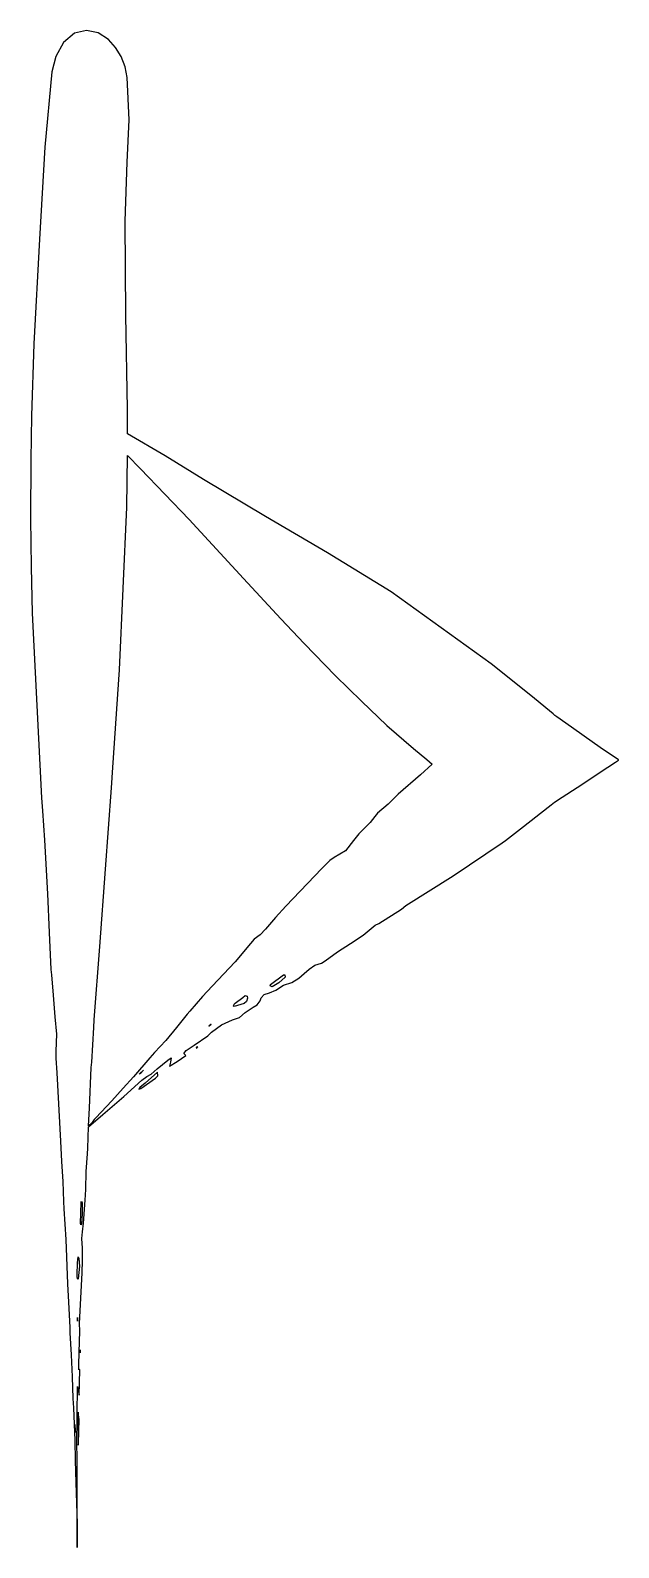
# Model space of a CAD drawing. Extents: x 0 to 45, y 0 to 117.
import ezdxf

# ---------------------------------------------------------------- set-up
doc = ezdxf.new("R2010")
doc.units = 0

msp = doc.modelspace()

# ---------------------------------------------------------------- linework, layer by layer
at = {"layer": 'Layer 1'}
for p, q in [((4.319508, 116.917149), (3.393971, 116.687683)), ((5.229664, 116.735382), (4.319508, 116.917149)), ((2.561807, 115.968709), (1.954463, 114.90927)), ((3.393971, 116.687683), (2.561807, 115.968709)), ((6.015686, 116.22066), (5.229664, 116.735382)), ((6.573475, 115.59873), (6.015686, 116.22066)), ((1.954463, 114.90927), (1.66457, 113.723)), ((7.005522, 114.891661), (6.573475, 115.59873)), ((7.302626, 114.118136), (7.005522, 114.891661)), ((1.66457, 113.723), (1.10738, 107.923)), ((7.455587, 113.29684), (7.302626, 114.118136)), ((7.627195, 110.03384), (7.455587, 113.29684)), ((7.47239, 106.77), (7.627195, 110.03384)), ((1.10738, 107.923), (0.699953, 100.83998)), ((7.321523, 102.21769), (7.47239, 106.77)), ((7.372684, 94.96537), (7.321523, 102.21769)), ((0.699953, 100.83998), (0.277585, 92.75874)), ((7.483349, 87.72101), (7.372684, 94.96537)), ((0.277585, 92.75874), (0.099342, 87.2257)), ((7.49343, 85.83561), (7.483349, 87.72101)), ((0.099342, 87.2257), (0.033229, 83.8193)), ((10.39524, 84.12983), (7.49343, 85.83561)), ((7.435529, 80.186479), (7.496153, 84.162559)), ((7.496153, 84.162559), (8.49039, 83.146539)), ((0.033229, 83.8193), (0.001984, 79.27658)), ((8.49039, 83.146539), (12.2414, 79.246269)), ((13.35555, 82.31015), (10.39524, 84.12983)), ((18.12034, 79.47159), (13.35555, 82.31015)), ((6.881835, 67.659779), (7.435529, 80.186479)), ((0.001984, 79.27658), (0.076798, 75.57735)), ((12.2414, 79.246269), (16.44005, 74.694959)), ((22.90817, 76.67149), (18.12034, 79.47159)), ((27.8028, 73.6533), (22.90817, 76.67149)), ((0.076798, 75.57735), (0.144018, 72.0232)), ((16.44005, 74.694959), (19.31708, 71.582159)), ((35.515732, 68.103888), (27.8028, 73.6533)), ((0.144018, 72.0232), (0.853691, 57.7867)), ((19.31708, 71.582159), (21.09941, 69.679329)), ((21.09941, 69.679329), (23.50539, 67.178239)), ((36.644782, 67.227908), (35.515732, 68.103888)), ((6.350047, 60.120279), (6.881835, 67.659779)), ((23.50539, 67.178239), (25.53233, 65.225989)), ((38.851602, 65.446818), (36.644782, 67.227908)), ((25.53233, 65.225989), (27.48309, 63.354529)), ((40.001062, 64.500629), (38.851602, 65.446818)), ((40.285006, 64.264364), (40.001062, 64.500629)), ((27.48309, 63.354529), (29.53206, 61.599579)), ((40.42642, 64.146353), (40.285006, 64.264364)), ((40.582891, 64.027972), (40.42642, 64.146353)), ((41.271775, 63.554319), (40.582891, 64.027972)), ((43.914525, 61.681859), (41.271775, 63.554319)), ((29.53206, 61.599579), (30.56501, 60.73281)), ((45.017685, 60.923142), (43.914525, 61.681859)), ((45.303373, 60.734053), (45.017685, 60.923142)), ((6.246728, 58.555169), (6.350047, 60.120279)), ((30.979783, 60.388242), (30.0564, 59.5596)), ((30.56501, 60.73281), (30.979783, 60.388242)), ((42.143479, 58.595531), (44.509629, 60.146081)), ((44.509629, 60.146081), (45.098553, 60.538322)), ((45.098553, 60.538322), (45.243948, 60.636665)), ((45.243948, 60.636665), (45.316521, 60.685958)), ((45.3391, 60.7104), (45.303373, 60.734053)), ((45.316521, 60.685958), (45.3391, 60.7104)), ((45.3391, 60.7104), (45.3391, 60.7104)), ((5.799838, 52.299579), (6.246728, 58.555169)), ((30.0564, 59.5596), (28.35299, 58.07055)), ((40.977709, 57.830215), (42.143479, 58.595531)), ((0.853691, 57.7867), (0.932612, 56.792339)), ((27.582057, 57.316407), (26.7636, 56.61697)), ((28.35299, 58.07055), (27.582057, 57.316407)), ((40.132855, 57.26147), (40.254473, 57.355331)), ((40.254473, 57.355331), (40.398872, 57.450062)), ((40.398872, 57.450062), (40.977709, 57.830215)), ((0.932612, 56.792339), (1.102778, 54.518179)), ((26.558952, 56.365891), (26.19797, 55.887783)), ((26.7636, 56.61697), (26.558952, 56.365891)), ((38.012057, 55.59428), (39.895467, 57.07425)), ((39.895467, 57.07425), (40.132855, 57.26147)), ((25.315736, 55.025218), (24.911932, 54.510231)), ((25.776209, 55.472608), (25.315736, 55.025218)), ((26.19797, 55.887783), (25.776209, 55.472608)), ((37.081055, 54.867307), (38.012057, 55.59428)), ((1.102778, 54.518179), (1.320995, 50.397329)), ((24.911932, 54.510231), (24.299379, 53.698182)), ((32.596088, 51.794346), (36.366898, 54.329296)), ((36.366898, 54.329296), (36.618358, 54.507553)), ((36.618358, 54.507553), (37.081055, 54.867307)), ((23.077936, 52.954599), (22.472209, 52.336047)), ((23.411672, 53.201571), (23.077936, 52.954599)), ((24.299379, 53.698182), (23.411672, 53.201571)), ((5.34635, 46.338009), (5.799838, 52.299579)), ((22.472209, 52.336047), (19.695389, 49.454917)), ((28.927488, 49.492426), (32.596088, 51.794346)), ((1.320995, 50.397329), (1.446722, 47.411009)), ((19.695389, 49.454917), (18.892854, 48.574207)), ((26.86818, 48.105818), (28.59288, 49.221428)), ((28.59288, 49.221428), (28.927488, 49.492426)), ((18.892854, 48.574207), (18.113357, 47.677689)), ((25.662212, 47.217449), (26.574153, 47.971252)), ((26.574153, 47.971252), (26.86818, 48.105818)), ((1.446722, 47.411009), (1.582409, 44.569829)), ((17.249701, 46.906523), (16.975593, 46.570298)), ((17.70319, 47.242064), (17.249701, 46.906523)), ((18.113357, 47.677689), (17.70319, 47.242064)), ((24.666713, 46.570082), (25.662212, 47.217449)), ((4.916139, 40.677939), (5.34635, 46.338009)), ((16.975593, 46.570298), (15.796003, 45.166638)), ((22.730523, 45.225922), (23.674019, 45.931051)), ((23.674019, 45.931051), (24.666713, 46.570082)), ((1.582409, 44.569829), (1.624982, 44.149578)), ((15.796003, 45.166638), (14.001473, 43.289948)), ((21.095768, 44.248601), (21.498762, 44.592436)), ((21.498762, 44.592436), (21.932056, 44.892436)), ((21.932056, 44.892436), (22.449568, 45.065465)), ((22.449568, 45.065465), (22.730523, 45.225922)), ((1.624982, 44.149578), (1.757429, 42.599028)), ((14.001473, 43.289948), (13.273504, 42.490151)), ((18.481608, 43.321253), (18.506006, 43.412995)), ((18.625011, 43.242705), (18.481608, 43.321253)), ((18.506006, 43.412995), (19.515796, 44.157646)), ((19.14908, 43.532248), (18.625011, 43.242705)), ((18.914023, 42.971057), (19.498878, 43.355938)), ((19.6393, 43.9769), (19.14908, 43.532248)), ((19.498878, 43.355938), (20.165063, 43.571309)), ((19.515796, 44.157646), (19.602932, 44.143207)), ((19.602932, 44.143207), (19.6393, 43.9769)), ((19.6393, 43.9769), (19.6393, 43.9769)), ((20.165063, 43.571309), (20.703325, 43.895709)), ((20.703325, 43.895709), (21.095768, 44.248601)), ((1.757429, 42.599028), (1.887389, 40.907568)), ((13.273504, 42.490151), (12.297067, 41.365081)), ((15.78777, 41.983081), (16.366362, 42.405198)), ((16.366362, 42.405198), (16.567152, 42.555079)), ((16.66863, 42.103846), (16.4884, 41.9528)), ((16.567152, 42.555079), (16.706696, 42.52383)), ((16.742538, 42.357771), (16.66863, 42.103846)), ((16.706696, 42.52383), (16.742538, 42.357771)), ((17.485377, 41.855547), (17.70269, 42.152839)), ((17.70269, 42.152839), (17.79034, 42.391253)), ((17.79034, 42.391253), (18.014765, 42.645164)), ((18.014765, 42.645164), (18.430783, 42.770267)), ((18.430783, 42.770267), (18.914023, 42.971057)), ((12.085448, 41.119229), (11.265858, 40.107069)), ((12.297067, 41.365081), (12.085448, 41.119229)), ((15.653828, 41.742207), (15.699514, 41.905653)), ((15.721561, 41.706481), (15.653828, 41.742207)), ((15.699514, 41.905653), (15.78777, 41.983081)), ((16.488358, 41.95283), (15.721561, 41.706481)), ((16.129271, 40.881253), (16.561813, 41.260676)), ((16.4884, 41.9528), (16.488358, 41.95283)), ((16.561813, 41.260676), (17.166296, 41.671715)), ((17.166296, 41.671715), (17.485377, 41.855547)), ((1.887389, 40.907568), (2.025457, 39.596737)), ((4.732907, 37.420119), (4.900829, 40.109679)), ((4.900829, 40.109679), (4.916139, 40.677939)), ((11.265858, 40.107069), (10.448261, 39.105609)), ((13.66773, 39.44684), (13.961882, 39.743738)), ((13.756862, 40.236847), (13.921304, 40.363198)), ((13.773668, 40.19054), (13.756862, 40.236847)), ((13.7737, 40.1905), (13.773668, 40.19054)), ((13.933005, 40.31826), (13.7737, 40.1905)), ((13.921304, 40.363198), (13.933005, 40.31826)), ((13.961882, 39.743738), (14.725325, 40.301245)), ((14.725325, 40.301245), (15.585252, 40.693909)), ((15.585252, 40.693909), (16.129271, 40.881253)), ((2.025457, 39.596737), (1.968669, 38.279878)), ((10.448261, 39.105609), (9.559956, 38.173116)), ((12.003904, 38.323638), (12.61897, 38.736422)), ((12.61897, 38.736422), (13.66773, 39.44684)), ((12.918341, 38.615184), (12.80668, 38.573108)), ((12.857968, 38.552071), (12.918341, 38.615184)), ((1.968669, 38.279878), (1.969665, 37.733031)), ((1.969665, 37.733031), (2.03365, 36.595141)), ((4.687221, 37.00908), (4.732907, 37.420119)), ((9.213387, 37.761205), (7.957497, 36.292565)), ((9.559956, 38.173116), (9.213387, 37.761205)), ((9.763488, 36.920229), (10.593906, 37.578241)), ((10.593906, 37.578241), (10.846605, 37.753636)), ((10.732206, 37.114172), (11.318381, 37.488365)), ((10.803786, 37.432036), (10.732206, 37.114172)), ((10.846605, 37.753636), (10.803786, 37.432036)), ((11.318381, 37.488365), (11.990459, 37.936872)), ((11.828136, 38.102311), (12.003904, 38.323638)), ((11.990459, 37.936872), (11.828136, 38.102311)), ((12.80668, 38.573108), (12.7783, 38.5151)), ((12.7783, 38.5151), (12.857968, 38.552071)), ((12.7783, 38.5151), (12.7783, 38.5151)), ((2.03365, 36.595141), (2.31884, 31.3402)), ((4.570099, 33.89218), (4.687221, 37.00908)), ((7.957497, 36.292565), (7.160688, 35.412354)), ((8.385463, 36.491554), (8.429653, 36.562262)), ((8.499738, 36.54832), (8.385463, 36.491554)), ((8.429653, 36.562262), (8.727789, 36.823797)), ((8.49974, 36.5483), (8.499738, 36.54832)), ((8.727789, 36.823797), (8.49974, 36.5483)), ((8.59348, 36.04649), (8.986968, 36.311762)), ((9.809671, 36.669438), (8.85153, 35.8069)), ((8.986968, 36.311762), (9.300539, 36.50757)), ((9.300539, 36.50757), (9.763488, 36.920229)), ((9.635396, 36.1913), (9.826257, 36.384623)), ((9.826257, 36.384623), (9.809671, 36.669438)), ((7.160688, 35.412354), (6.292054, 34.461435)), ((7.206, 34.7881), (8.59348, 36.04649)), ((8.440366, 35.468434), (8.373144, 35.358393)), ((8.373144, 35.358393), (8.505966, 35.389265)), ((8.85153, 35.8069), (8.440366, 35.468434)), ((8.505966, 35.389265), (9.635396, 36.1913)), ((8.85153, 35.8069), (8.85153, 35.8069)), ((6.292054, 34.461435), (5.039024, 33.136075)), ((5.601425, 33.394994), (6.489479, 34.167405)), ((6.489479, 34.167405), (7.206, 34.7881)), ((4.492045, 32.45478), (5.601425, 33.394994)), ((4.496529, 32.52487), (4.570099, 33.89218)), ((4.77226, 32.78566), (4.496529, 32.52487)), ((4.924002, 33.003129), (4.77226, 32.78566)), ((5.039024, 33.136075), (4.924002, 33.003129)), ((4.436526, 30.79469), (4.492045, 32.45478)), ((2.31884, 31.3402), (2.410209, 29.78057)), ((4.407646, 30.374566), (4.436526, 30.79469)), ((2.410209, 29.78057), (2.508798, 28.23065)), ((4.292375, 29.013106), (4.407646, 30.374566)), ((2.508798, 28.23065), (2.545148, 26.70288)), ((4.285653, 27.617416), (4.292375, 29.013106)), ((4.239594, 26.798323), (4.285653, 27.617416)), ((2.545148, 26.70288), (2.58436, 26.139726)), ((2.58436, 26.139726), (2.733986, 23.754276)), ((3.868887, 24.991166), (3.906987, 26.643666)), ((3.906987, 26.643666), (3.932881, 26.719228)), ((3.932881, 26.719228), (3.990017, 26.614165)), ((3.993618, 25.74092), (3.945818, 24.965896)), ((3.990017, 26.614165), (3.99362, 25.7409)), ((3.99362, 25.7409), (3.993618, 25.74092)), ((4.092954, 25.025573), (4.239594, 26.798323)), ((3.888679, 24.888344), (3.868887, 24.991166)), ((3.945818, 24.965896), (3.888679, 24.888344)), ((4.029968, 24.367313), (4.092954, 25.025573)), ((2.733986, 23.754276), (2.873531, 20.345716)), ((3.963245, 23.841375), (4.029968, 24.367313)), ((4.022498, 23.107316), (3.963245, 23.841375)), ((3.63985, 21.975338), (3.686282, 22.419615)), ((3.686282, 22.419615), (3.739932, 22.314177)), ((3.739932, 22.314177), (3.79022, 21.7129)), ((4.02449, 22.1564), (4.022498, 23.107316)), ((3.621551, 21.03251), (3.63985, 21.975338)), ((3.790215, 21.71293), (3.680431, 20.729894)), ((3.79022, 21.7129), (3.790215, 21.71293)), ((3.915461, 19.729394), (3.991641, 21.196784)), ((3.991641, 21.196784), (4.02449, 22.1564)), ((2.873531, 20.345716), (2.937765, 18.930356)), ((3.622299, 20.877406), (3.621551, 21.03251)), ((3.655533, 20.692051), (3.622299, 20.877406)), ((3.680431, 20.729894), (3.655533, 20.692051)), ((2.937765, 18.930356), (3.033368, 16.987066)), ((3.79745, 17.283074), (3.915461, 19.729394)), ((3.644072, 17.47432), (3.632123, 17.770089)), ((3.632123, 17.770089), (3.64408, 17.4743)), ((3.033368, 16.987066), (3.054029, 16.564074)), ((3.054029, 16.564074), (3.146894, 14.875224)), ((3.64408, 17.4743), (3.644072, 17.47432)), ((3.759968, 15.070916), (3.807892, 16.733486)), ((3.807892, 16.733486), (3.79745, 17.283074)), ((3.852211, 15.269256), (3.83889, 15.121)), ((3.8547, 15.154606), (3.852211, 15.269256)), ((3.146894, 14.875224), (3.233285, 13.197454)), ((3.73196, 14.09896), (3.759968, 15.070916)), ((3.74864, 13.733231), (3.73196, 14.09896)), ((3.83889, 15.121), (3.846857, 15.042825)), ((3.83889, 15.121), (3.83889, 15.121)), ((3.846857, 15.042825), (3.8547, 15.154606)), ((3.233285, 13.197454), (3.285815, 11.507114)), ((3.821213, 13.755764), (3.74864, 13.733231)), ((3.789469, 12.696174), (3.821213, 13.755764)), ((3.6142, 10.644465), (3.624281, 12.042395)), ((3.624281, 12.042395), (3.633369, 12.446712)), ((3.633369, 12.446712), (3.758848, 11.786211)), ((3.758848, 11.786211), (3.789469, 12.696174)), ((3.285815, 11.507114), (3.316687, 10.806656)), ((3.316687, 10.806656), (3.418761, 8.289006)), ((3.61893, 9.82612), (3.6142, 10.644465)), ((3.444654, 8.994852), (3.44092, 9.5183)), ((3.44092, 9.5183), (3.460588, 9.053732)), ((3.603617, 9.343131), (3.61893, 9.82612)), ((3.753124, 9.893978), (3.679803, 10.4773)), ((3.679803, 10.4773), (3.68939, 8.77625)), ((3.715781, 8.071808), (3.753124, 9.893978)), ((3.418761, 8.289006), (3.468306, 6.735596)), ((3.45237, 8.89004), (3.444654, 8.994852)), ((3.460588, 9.053732), (3.45237, 8.89004)), ((3.45237, 8.89004), (3.45237, 8.89004)), ((3.589054, 8.720349), (3.603617, 9.343131)), ((3.608223, 6.249129), (3.589054, 8.720349)), ((3.68939, 8.77625), (3.68665, 8.073176)), ((3.68939, 8.77625), (3.68939, 8.77625)), ((3.68665, 8.073176), (3.697854, 7.911847)), ((3.697854, 7.911847), (3.715781, 8.071808)), ((3.468306, 6.735596), (3.51785, 5.049366)), ((3.611584, 4.997959), (3.608223, 6.249129)), ((3.51785, 5.049366), (3.574613, 2.656576)), ((3.61619, 3.444299), (3.611584, 4.997959)), ((3.574613, 2.656576), (3.581708, 2.427279)), ((3.581708, 2.427279), (3.599011, 2.089061)), ((3.617434, 1.212089), (3.61619, 3.444299)), ((3.599011, 2.089061), (3.61146, 0.978181)), ((3.617186, 0.63387), (3.617434, 1.212089)), ((3.61146, 0.978181), (3.617186, 0.63387)), ((3.61756, 0.559948), (3.617185, 0.631525)), ((3.617185, 0.631525), (3.61756, 0.559948)), ((3.61756, 0.559948), (3.61756, 0.559948)), ((3.619674, 0.235673), (3.61756, 0.559946)), ((3.61756, 0.559946), (3.618805, 0.266418)), ((3.618805, 0.266418), (3.62067, 0.02704)), ((3.62067, 0.02704), (3.619674, 0.235673)), ((3.62067, 0.02704), (3.62067, 0.02704))]:
    msp.add_line(p, q, dxfattribs=at)

doc.saveas('drawing.dxf')
